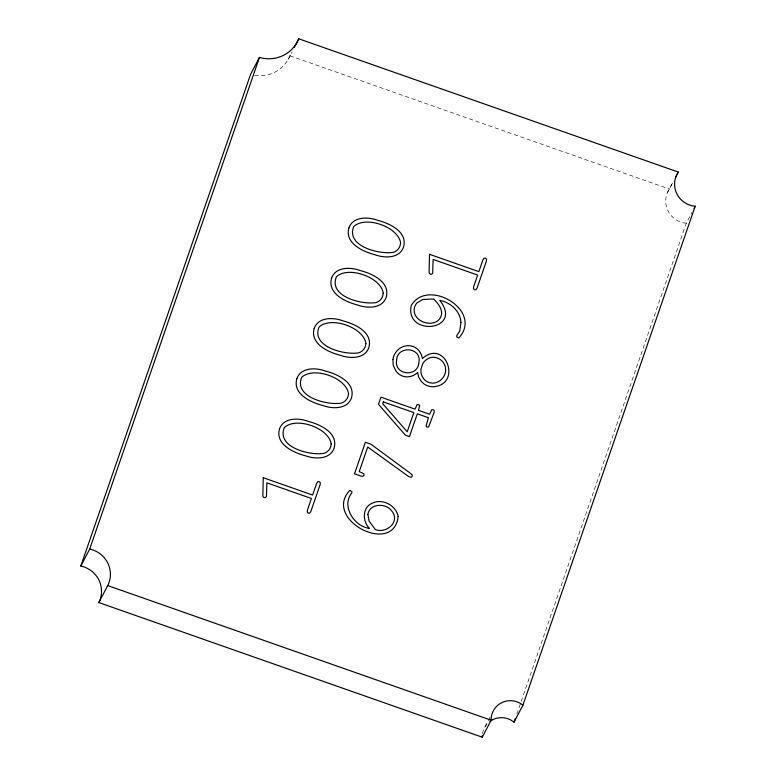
<?xml version="1.0" encoding="UTF-8"?>
<svg xmlns="http://www.w3.org/2000/svg" width="776" height="776" viewBox="0 0 776 776"><rect width="100%" height="100%" fill="white"/><g stroke="black" fill="none" stroke-linecap="round" stroke-linejoin="round"><path stroke-width="0.58" stroke-dasharray="3.88 2.91" d="M516.797 714.172L686.304 223.216L691.852 212.605M254.48 75.282A32.815 32.223 27.6 0 0 289.914 55.785L291.572 52.593M288.206 59.345L292.096 51.914M667.583 192.361L673.132 181.749M686.304 223.216A22.155 21.757 27.6 0 1 669.426 189.053L673.306 181.623M485.048 726.743L490.044 717.189M289.914 55.785L669.426 189.053M482.507 733.553A19.536 19.187 27.6 0 1 487.25 723.833"/><path stroke-width="1.16" d="M522.908 705.2A19.536 19.187 27.6 0 0 491.15 720.215L482.265 737.2L98.853 602.564A25.783 25.317 27.6 0 0 80.811 566.053L250.57 74.38L259.456 57.395A32.815 32.223 27.6 0 0 298.789 38.8L678.302 172.068A22.155 21.757 27.6 0 0 695.189 206.232L522.908 705.2L514.032 722.184A19.536 19.187 27.6 0 0 489.966 721.389M80.811 566.053L89.696 549.068L259.456 57.395M514.032 722.184L515.216 718.751M294.346 47.288L298.789 38.8M98.853 602.564L107.738 585.579A25.783 25.317 27.6 0 0 89.696 549.068M675.527 177.374L678.302 172.068M694.074 208.356L695.189 206.232M107.738 585.579L491.15 720.215M482.265 737.2A19.536 19.187 27.6 0 1 482.303 735.367M398.146 516.554C393.636 556.489 322.399 519.435 349.743 490.48L351.838 491.45L351.916 492.76C341.013 505.903 353.963 526.409 369.386 528.378C362.159 521.132 362.188 506.747 372.887 502.916A16.606 16.306 27.6 0 1 382.442 501.8C389.901 503.11 396.866 508.891 398.146 516.554M367.882 514.42L369.153 521.23L375.429 529.63C387.001 533.849 400.765 521.297 391.482 510.579C385.42 502.79 369.599 503.352 367.882 514.42M263.258 477.715L262.86 495.195L263.103 496.785L264.121 497.6L265.528 497.523L266.43 496.582L266.895 482.847L311.418 498.483L307.354 510.268L307.228 512.189L308.315 513.169L309.74 513.072L310.846 511.491L320.168 484.496L320.275 482.565L319.208 481.595L317.762 481.683L316.676 483.273L312.612 495.049L263.258 477.715M429.497 254.305L429.099 271.775L429.341 273.375L430.36 274.19L431.766 274.112L432.668 273.171L433.134 259.436L477.657 275.073L473.593 286.848L473.467 288.779L474.553 289.758L475.979 289.661L477.085 288.08L486.406 261.085L486.513 259.155L485.446 258.185L484.001 258.272L482.915 259.863L478.85 271.639L429.497 254.305M460.944 322.35L459.751 331.012L456.734 335.688L456.802 337.036L458.82 337.996C483.787 310.662 427.489 277.342 411.183 305.608C404.897 337.269 463.786 330.663 439.769 300.38C450.546 302.417 460.197 311.001 460.944 322.35M392.918 359.375L393.257 365.37L395.925 371.015A13.949 13.696 27.6 0 0 402.88 376.205C408.06 377.99 413.676 376.224 417.595 372.567L418.768 377.233L420.97 381.065L423.987 383.965A15.181 14.909 27.6 0 0 433.794 386.739C462.496 384.091 445.327 338.094 422.435 358.541C421.591 353.255 418.274 348.375 413.123 346.513A13.987 13.735 27.6 0 0 404.49 346.212C398.428 347.832 393.772 353.158 392.918 359.375M396.604 359.957C393.723 375.109 417.876 377.912 418.865 362.596C422.154 347.376 397.603 344.932 396.604 359.957M445.589 369.192C446.268 377.796 437.169 385.556 428.856 382.432A10.961 10.767 27.6 0 1 423.337 378.281L422.095 376.118A12.726 12.494 27.6 0 1 421.058 368.755L422.794 363.731A12.726 12.494 27.6 0 1 428.139 358.609C435.695 354.312 445.492 360.772 445.589 369.192M419.632 405.518L418.516 410.358L429.613 414.248L431.699 409.757L433.144 409.67L434.211 410.64L434.085 412.609L428.565 426.994L427.13 427.091L426.053 426.111L428.41 417.73L417.313 413.831L409.456 436.607L405.421 435.2L378.494 404.325L380.967 397.166L415.024 409.127L417.119 404.635L418.565 404.548L419.632 405.518M331.207 444.017L330.644 446.86A10.408 10.224 27.6 0 1 323.97 453.368C310.07 455.725 276.246 447.442 284.326 427.595C295.986 416.489 328.83 427.741 331.207 444.017M348.56 393.752L347.997 396.594A10.408 10.224 27.6 0 1 341.324 403.103C327.423 405.46 293.6 397.176 301.68 377.33C313.339 366.224 346.183 377.485 348.56 393.752M365.913 343.487L365.35 346.329A10.408 10.224 27.6 0 1 358.677 352.837C344.777 355.195 310.963 346.92 319.033 327.065C330.692 315.958 363.537 327.22 365.913 343.487M383.266 293.231L382.704 296.073A10.408 10.224 27.6 0 1 376.04 302.582C362.14 304.929 328.316 296.655 336.386 276.799C348.046 265.693 380.89 276.954 383.266 293.231M400.62 242.966L400.057 245.808A10.408 10.224 27.6 0 1 393.393 252.316C379.493 254.664 345.669 246.39 353.74 226.534C365.399 215.427 398.243 226.689 400.62 242.966M441.622 313.746C439.361 329.635 412.696 323.922 414.238 308.974A11.514 11.31 27.6 0 1 416.896 303.009L422.774 299.449L433.726 298.993C437.46 303.125 441.903 307.733 441.622 313.746M279.467 429.021C275.131 444.425 293.726 452.815 305.695 455.842C315.26 459.344 330.169 459.605 334.136 448.082C338.472 432.707 319.906 424.307 307.946 421.281C298.391 417.721 283.424 417.507 279.467 429.021M296.82 378.766C292.484 394.16 311.079 402.55 323.049 405.586C332.613 409.078 347.522 409.34 351.489 397.826C355.825 382.442 337.259 374.042 325.299 371.015C315.745 367.455 300.778 367.242 296.82 378.766M314.173 328.5C309.837 343.894 328.432 352.285 340.402 355.321C349.966 358.813 364.875 359.075 368.842 347.561C373.178 332.176 354.613 323.776 342.652 320.75C333.098 317.19 318.131 316.977 314.173 328.5M331.527 278.235C327.191 293.638 345.786 302.019 357.755 305.055C367.32 308.547 382.228 308.809 386.196 297.295C390.532 281.911 371.976 273.511 360.006 270.485C350.451 266.925 335.484 266.721 331.527 278.235M348.88 227.969C344.544 243.373 363.149 251.754 375.118 254.79C384.673 258.282 399.582 258.544 403.549 247.03C407.885 231.646 389.329 223.245 377.359 220.229C367.805 216.659 352.837 216.456 348.88 227.969M365.389 442.281L354.506 473.806L361.112 476.134L363.061 476.27L364.031 475.232L363.915 473.796L359.22 471.614L367.717 446.995L408.884 476.716L411.29 477.288L412.211 476.241L412.211 475.087L411.047 473.806L370.957 444.231L365.389 442.281M383.295 401.881L382.675 403.685L407.206 431.786L413.831 412.609L383.295 401.881"/></g></svg>
